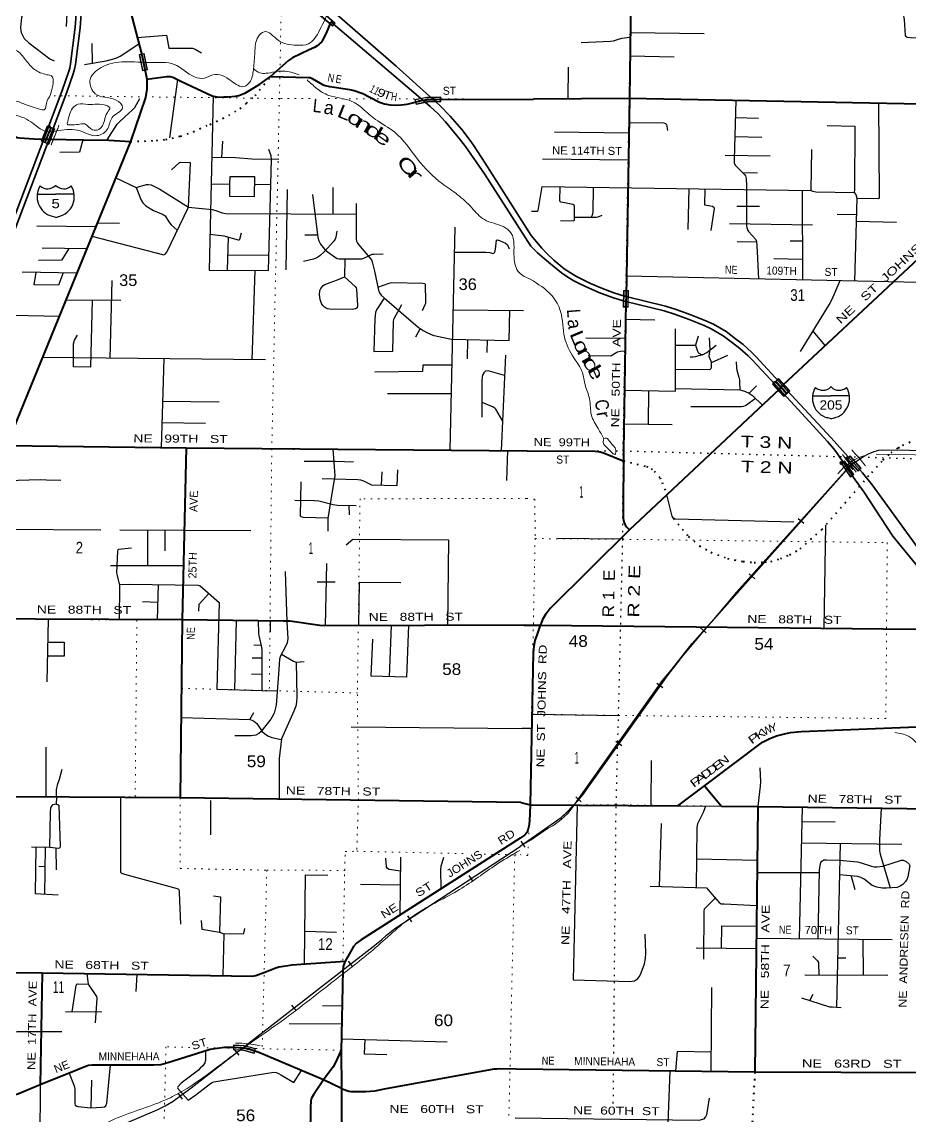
# Model space of a CAD drawing. Header units: feet. Extents: x -481249 to -254670, y -730376 to -544252.
# Drawn here: x -423405 to -410088, y -667458 to -651058 of the extents above; entities that cross this region are included whole.
import ezdxf
from ezdxf.enums import TextEntityAlignment as Align

# ---------------------------------------------------------------- set-up
doc = ezdxf.new("R2010")
doc.units = ezdxf.units.FT
doc.header["$LTSCALE"] = 70
doc.header["$PDMODE"] = 32
doc.header["$PDSIZE"] = 35
doc.linetypes.add('DOTTED', pattern=[1.5, 0.3, -1.2])
for name, color, linetype, lineweight in [('15', 7, 'Continuous', 25), ('18', 7, 'Continuous', 35), ('25', 7, 'Continuous', 25), ('26', 7, 'Continuous', 40), ('27', 7, 'Continuous', 13), ('29', 7, 'Continuous', 25), ('34', 7, 'Continuous', 25), ('39', 7, 'Continuous', 13), ('41', 7, 'Continuous', 13), ('53', 7, 'DOTTED', 40), ('55', 7, 'Continuous', 13), ('6', 7, 'DOTTED', 25), ('61', 7, 'Continuous', 13), ('7', 7, 'DOTTED', 13)]:
    doc.layers.add(name, color=color, linetype=linetype, lineweight=lineweight)
doc.layers.add('30', color=7, linetype='Continuous')
doc.layers.add('54', color=7, linetype='Continuous')

msp = doc.modelspace()

# ---------------------------------------------------------------- linework, layer by layer
at = {"layer": '15'}
for p, q in [((-422900.65, -653511.05), (-422897.75, -653508.14)), ((-422894.58, -653510.52), (-422898.01, -653508.14)), ((-423173.36, -653642.52), (-422896.95, -653642.52)), ((-422896.95, -653988.1), (-422960.84, -653970.14)), ((-422897.48, -653988.36), (-422833.85, -653969.62)), ((-411277.3, -656530.45), (-411274.4, -656527.54)), ((-411271.23, -656529.92), (-411274.66, -656527.54)), ((-411550.01, -656661.92), (-411273.6, -656661.92)), ((-411273.6, -657007.5), (-411337.49, -656989.54)), ((-411274.13, -657007.76), (-411210.5, -656989.02))]:
    msp.add_line(p, q, dxfattribs=at)
for points in [[(-422621.59, -653642.52), (-422897.48, -653642.52), (-422896.95, -653642.52)], [(-410998.24, -656661.92), (-411274.13, -656661.92), (-411273.6, -656661.92)]]:
    msp.add_lwpolyline(points, dxfattribs=at)
for centre, radius, start, end in [((-422870.73, -653677.62), 306.13, 148.44436, 254.43378), ((-423019.33, -653395.02), 165.66, 227.34248, 315.8117), ((-422775.64, -653395.02), 165.66, 224.18831, 312.69403), ((-422924.24, -653677.62), 306.13, 283.08087, 31.62484), ((-411247.38, -656697.02), 306.13, 148.44436, 254.43378), ((-411395.98, -656414.42), 165.66, 227.34248, 315.8117), ((-411152.29, -656414.42), 165.66, 224.18831, 312.69403), ((-411300.89, -656697.02), 306.13, 283.08087, 31.62484)]:
    msp.add_arc(centre, radius, start, end, dxfattribs=at)
at = {"layer": '18'}
for p, q in [((-418774.33, -651058.15), (-417391.26, -652233.03)), ((-423076.45, -652815.66), (-424817.05, -657394.75)), ((-422996.88, -652817.4), (-424737.17, -657395.67))]:
    msp.add_line(p, q, dxfattribs=at)
for points in [[(-422695.37, -649531.5), (-422594.62, -650559.7), (-422589.92, -650673.92), (-422587.56, -650819.53), (-422589.91, -650936.49), (-422605, -651139.09), (-422674.9, -651687.88), (-422686.42, -651750.13), (-422705.25, -651813.72), (-422799.16, -652086.17), (-423076.45, -652815.66)], [(-422619.9, -649532.69), (-422519.77, -650554.5), (-422514.94, -650671.77), (-422512.55, -650819.68), (-422514.97, -650940.03), (-422530.35, -651146.62), (-422600.77, -651699.45), (-422613.39, -651767.65), (-422633.81, -651836.6), (-422728.64, -652111.72), (-422996.88, -652817.4)], [(-418716.84, -650919.25), (-417793.12, -651720.97), (-417236.76, -652222.46)], [(-417391.26, -652233.03), (-417283.59, -652324.5), (-417169.51, -652429.31), (-417054.17, -652554.13), (-416821.26, -652835.35), (-416752.87, -652923.88), (-416468.77, -653334.96), (-415772.88, -654420.54)], [(-417236.76, -652222.46), (-417139.48, -652310.14), (-416983.56, -652470.52), (-416807.52, -652673.63), (-416701.09, -652814.36), (-416635.18, -652907.39), (-416461.05, -653175.17), (-415770.02, -654260.6)], [(-415770.02, -654260.6), (-415611, -654452), (-415541.7, -654526.95), (-415430, -654631), (-415272, -654758), (-415180, -654819), (-415091, -654872), (-414998, -654920), (-414878, -654977), (-414727, -655043), (-414528, -655118), (-414368, -655167), (-414347.11, -655172.12)], [(-415772.88, -654420.54), (-415673, -654520), (-415569, -654611), (-415479.99, -654687.04), (-415316.31, -654818.61), (-415219.93, -654882.51), (-415127.42, -654937.6), (-415031.3, -654987.21), (-414909.12, -655045.25), (-414755.26, -655112.5), (-414552.23, -655189.02), (-414387.92, -655239.34), (-414348.43, -655249.02)], [(-414348.43, -655249.02), (-413776.34, -655389.23), (-413619.92, -655439.09), (-413399.6, -655517.15), (-413177.75, -655606.87), (-413069.7, -655656.59), (-412888.65, -655762.53), (-412750.48, -655866.64), (-412638.9, -655952.77), (-412515.69, -656062.4), (-412450.26, -656128.79), (-412047.41, -656564.59), (-411326.07, -657344.91)], [(-414347.11, -655172.12), (-413756, -655317), (-413596, -655368), (-413373, -655447), (-413148, -655538), (-413035, -655590), (-412847, -655700), (-412705, -655807), (-412591, -655895), (-412464, -656008), (-412396, -656077), (-411999.13, -656506.32), (-411271, -657294)], [(-411326.07, -657344.91), (-411237, -657451), (-411188, -657519), (-410939, -657888), (-410782, -658103), (-410348, -658768), (-409532, -659758), (-409466.22, -659827.98)], [(-411271, -657294), (-410802, -657818), (-410656, -657998), (-409549, -659525), (-409366.36, -659739.13)]]:
    msp.add_lwpolyline(points, dxfattribs=at)
for p in [(-411031.95, -657602.1), (-411119.7, -657669.82)]:
    msp.add_point(p, dxfattribs=at)
at = {"layer": '25'}
msp.add_line((-413572.02, -662808.2), (-412913.63, -662813.02), dxfattribs=at)
at = {"layer": '26'}
for p, q in [((-421775.79, -652853.19), (-423635.76, -657408.34)), ((-423076.45, -652815.66), (-422996.88, -652817.4)), ((-412047.41, -656564.59), (-414295, -658669)), ((-415874.43, -660098.79), (-415634, -660102)), ((-413168.81, -662506.61), (-412913.63, -662813.02)), ((-415921.99, -662758.59), (-415786, -662792)), ((-412913.63, -662813.02), (-412370, -662817)), ((-412370, -662817), (-412417, -666796)), ((-425496.89, -665293.58), (-423101.87, -665310.71)), ((-423101.87, -665310.71), (-423129.99, -666989.12))]:
    msp.add_line(p, q, dxfattribs=at)
for points in [[(-414181, -644936), (-414223, -646951), (-414296, -652205)], [(-422097.17, -648916.53), (-422109.26, -649054.69), (-422124.62, -649213.57), (-422145.11, -649403.2), (-422133.02, -649540.42), (-421606.31, -651554.38), (-421584.82, -651646.27), (-421529.78, -651918.69)], [(-418774.33, -651058.15), (-418843.98, -651226.42), (-418895.77, -651331.81), (-418914.6, -651360.07), (-418931.08, -651379.5), (-418946.38, -651394.22), (-418975.85, -651416.87), (-419018.23, -651442.78), (-419095.85, -651478.6), (-419347.86, -651598.25), (-419407.43, -651634.95), (-419675.96, -651877.73)], [(-421529.78, -651918.69), (-421233.79, -651878.56), (-421179.47, -651878.69), (-421139.61, -651887.98), (-421020.27, -651948.44), (-420550.78, -652165.59), (-420506.25, -652176.55), (-420452.1, -652184.79), (-420376.76, -652183.62), (-420319.01, -652180.21), (-420200.17, -652171.84), (-420150.73, -652161.23), (-420054.46, -652121.25), (-420000.04, -652091.75), (-419839.12, -651989.79), (-419675.96, -651877.73)], [(-419675.96, -651877.73), (-419105.35, -651890.35), (-419083.29, -651894.07), (-419052.46, -651904.77), (-418897.48, -651994.46), (-418855.77, -652010.49), (-418790.43, -652026.67), (-418718.02, -652038.46), (-418493.19, -652069.38), (-418422.63, -652085.77), (-418293.06, -652130.63), (-418185.77, -652184.38), (-418040.66, -652261.97), (-417970.49, -652284.93), (-417881.02, -652301.42), (-417789.19, -652306.13), (-417717.22, -652303.6), (-417626.73, -652289.64), (-417391.26, -652233.03)], [(-421529.78, -651918.69), (-421530.45, -652067.01), (-421552.75, -652194.22), (-421775.79, -652853.19)], [(-404871, -652373), (-408895, -652310), (-414296, -652205), (-415733.47, -652216.59)], [(-414296, -652205), (-414347.11, -655172.12), (-414348.43, -655249.02)], [(-417391.26, -652233.03), (-417384.55, -652231.42), (-417327.72, -652223.69), (-417236.76, -652222.46)], [(-417236.76, -652222.46), (-417182.51, -652221.72), (-415733.47, -652216.59)], [(-425689.5, -652762.91), (-424995.47, -652552.93), (-424972.68, -652551.08), (-424946.78, -652551.08), (-424885.56, -652565.22), (-424783.93, -652589.3), (-424426.44, -652671.22), (-424361.05, -652680.02), (-423689.5, -652700.66), (-423629.65, -652712.29), (-423477.59, -652790.17), (-423442.64, -652798.34), (-423218.6, -652812.56), (-423076.45, -652815.66)], [(-422996.88, -652817.4), (-422486.38, -652828.54), (-422102.59, -652829.05), (-421775.79, -652853.19)], [(-408916, -653633), (-411999.13, -656506.32), (-412047.41, -656564.59)], [(-414348.43, -655249.02), (-414387, -657488), (-414391, -658435), (-414390, -658494), (-414384, -658529), (-414375, -658564), (-414361, -658595), (-414341, -658625), (-414295, -658669)], [(-423635.76, -657408.34), (-420942.44, -657442.19), (-415827.68, -657485.04)], [(-420942.44, -657442.19), (-420999.47, -660021.83), (-421030.25, -662688.18)], [(-415827.68, -657485.04), (-414809.4, -657490.75), (-414736.6, -657502.5), (-414682.59, -657518.94), (-414387.64, -657638.65)], [(-414295, -658669), (-415483, -659850), (-415530, -659908), (-415556, -659942), (-415597, -660017), (-415619, -660069), (-415634, -660102)], [(-420999.47, -660021.83), (-424304.44, -660004.46), (-424659.46, -660001.97)], [(-415874.43, -660098.79), (-418861.12, -660108.71), (-418938.12, -660103.08), (-419385.47, -660041.84), (-419484.14, -660037.71), (-420999.47, -660021.83)], [(-415634, -660102), (-415681, -660235), (-415712, -660329), (-415728, -660414), (-415738, -660515), (-415786, -662792)], [(-415634, -660102), (-410023, -660160), (-409965, -660151), (-409857, -660130), (-409801, -660128), (-409668, -660136)], [(-413168.81, -662506.61), (-412299, -661856), (-412191, -661798), (-412093, -661761), (-411970, -661727), (-411881, -661709), (-411720, -661696), (-409740, -661613)], [(-415786, -662792), (-413572.02, -662808.2), (-413168.81, -662506.61)], [(-415921.99, -662758.59), (-421030.25, -662688.18), (-424360.71, -662668.23), (-425055.12, -662667.4)], [(-415786, -662792), (-415796, -663039), (-415802, -663113), (-415818, -663170), (-415830, -663200), (-415848, -663228), (-415869, -663249), (-415931.58, -663294.74)], [(-412370, -662817), (-409761, -662854), (-409083, -662863), (-406347, -662891)], [(-415931.58, -663294.74), (-418319.76, -664818.43), (-418386.66, -664866.48), (-418430.43, -664917.37), (-418478.04, -664997.35), (-418559.51, -665136.32)], [(-423101.87, -665310.71), (-419947.47, -665360.42), (-419895.02, -665349.68), (-419774.94, -665306.41), (-419595.98, -665236.6), (-419553.6, -665222.47), (-419482.02, -665211.81), (-419351.1, -665191.84), (-419219.75, -665178.8), (-418559.51, -665136.32)], [(-418559.51, -665136.32), (-418581.14, -665198.91), (-418592.91, -665267.23), (-418618.06, -666484.63)], [(-418880.62, -666915.33), (-419850.28, -666505.77), (-419925.56, -666479.82), (-419986.09, -666460.89), (-420043.36, -666446.87), (-420088.5, -666438.51), (-420156.38, -666432.74), (-420234.93, -666430.35), (-420368.3, -666430.38), (-420511.94, -666449.23), (-420582.58, -666461.01), (-420691.47, -666495.13), (-421215.07, -666659.07), (-421323.37, -666687.82), (-421431.4, -666696.59), (-422348.57, -666696.59), (-422405.08, -666701.31), (-422459.28, -666716.92), (-422571.74, -666763.61), (-423129.99, -666989.12)], [(-418617.85, -666470.42), (-418708.27, -666664.8), (-418738.53, -666717.09), (-418880.62, -666915.33)], [(-423129.99, -666989.12), (-423463.37, -667127.23), (-423587.07, -667157.75), (-423837.69, -667168.96), (-424425.31, -667143.62), (-424576.01, -667124.77), (-424668.64, -667097.6), (-424990.77, -666934.07), (-425682.5, -666560.52)], [(-418618.06, -666484.63), (-418612.9, -667044.08), (-418880.62, -666915.33)], [(-418612.9, -667044.08), (-418530.49, -667073.52), (-418501.06, -667081.77), (-418470.45, -667087.07), (-418352.67, -667089.18), (-418246.76, -667087.07), (-418114.9, -667077.65), (-417968.4, -667051.56), (-416325.38, -666750.78), (-416285.35, -666747.25), (-416242.97, -666746.07), (-415993.37, -666749.45)], [(-415993.37, -666749.45), (-412417, -666796), (-409828, -666806), (-409126.62, -666819.13), (-406497, -666831), (-404504, -666869)], [(-418880.62, -666915.33), (-419033.21, -667138.32), (-419061.49, -667187.07), (-419073.24, -667230.2), (-419079.02, -667328.77), (-419096.8, -669043.61)], [(-418612.9, -667044.08), (-418603.54, -669028.87), (-419096.8, -669043.61)]]:
    msp.add_lwpolyline(points, dxfattribs=at)
at = {"layer": '29'}
for p, q in [((-413174, -651236), (-414282.37, -651223.67)), ((-422353.71, -651381.76), (-422353.03, -651678.57)), ((-414287.17, -651569.26), (-413626, -651584)), ((-415212.06, -651735.71), (-415218.24, -652212.44)), ((-421069.43, -651923.54), (-421191.35, -652793.86)), ((-412707.85, -652492.2), (-412361.55, -652499.12)), ((-420397.01, -652846.16), (-420411.32, -653089.3)), ((-415418.41, -652704.12), (-414304.91, -652722.05)), ((-412717, -652778.64), (-412311, -652787)), ((-411565.99, -652969.45), (-411574, -653584)), ((-415601, -653113), (-414311.83, -653124.03)), ((-412859, -653058), (-412185.55, -653063.52)), ((-412598.18, -653316.69), (-412378, -653320)), ((-421998.02, -653397.45), (-421691.25, -653541.63)), ((-420567.33, -653486.41), (-420289.16, -653489.55)), ((-419918.55, -653494.12), (-419675.87, -653490.72)), ((-419428.31, -653569.25), (-419447.29, -654772.12)), ((-418742.24, -653541.04), (-418740.58, -653940.55)), ((-413404.82, -653557.65), (-413420, -654168)), ((-411704.67, -653582.12), (-411698.9, -654927.06)), ((-412688, -653819), (-412343.45, -653822.08)), ((-415123.49, -653984.13), (-414872, -653983)), ((-410895.47, -653951.2), (-411182.68, -653946.28)), ((-423181.87, -654114.55), (-422295.33, -654125.57)), ((-422272.01, -654068.45), (-421942.94, -654076.37)), ((-416915.27, -654135.3), (-416989.28, -657475.31)), ((-412795, -654079), (-411550.3, -654099.44)), ((-410897.85, -654043.8), (-410293, -654059)), ((-420311.63, -654283.67), (-420326.62, -654780.41)), ((-418972.59, -654253.49), (-419161.81, -654255.75)), ((-411886, -654339), (-411701.41, -654340.8)), ((-422432.1, -654460.52), (-423102.6, -654450.94)), ((-412681, -654349), (-412390.05, -654356.43)), ((-420319.62, -654548.41), (-419700.98, -654555.41)), ((-418565.12, -654608.24), (-418567.88, -654881.81)), ((-412130, -654603), (-411700.25, -654612.53)), ((-422579.89, -654822.47), (-423402.37, -654809.27)), ((-419912.65, -654782.46), (-419957.58, -656123.44)), ((-422058.17, -654934.41), (-422086.51, -656100.61)), ((-408936.68, -654987.48), (-414341.89, -654869.24)), ((-422744.16, -655224.78), (-421922.28, -655226.85)), ((-422846.27, -655474.85), (-423836.17, -655450.62)), ((-416942.76, -655375.97), (-415885.08, -655382.03)), ((-417432.51, -655652.46), (-417502.85, -655781.39)), ((-413913, -655530), (-414353.1, -655519.88)), ((-414951, -655795), (-414357.92, -655799.92)), ((-413605.48, -656553.61), (-413606, -655661)), ((-411547.97, -655692.4), (-411361.83, -655912.38)), ((-416721.39, -655818.44), (-416730.63, -656107.89)), ((-416426.36, -655824.51), (-416433.69, -656011.33)), ((-413605.86, -655902.07), (-413305.33, -655906)), ((-419749.81, -656125.67), (-423097.36, -656089.77)), ((-421275.06, -656109.31), (-421315.22, -657437.5)), ((-416156.25, -656054.44), (-416219.41, -657481.76)), ((-413064, -656165), (-412819.27, -656054.87)), ((-416970.62, -656633.06), (-417923.91, -656633.97)), ((-414009.25, -657086.78), (-414005.49, -656584.57)), ((-412500.49, -656625.29), (-412391, -656513)), ((-421294.18, -656741.7), (-420448.33, -656751.28)), ((-421303.93, -657064.11), (-420653.42, -657073.52)), ((-414379.98, -657080.28), (-413654, -657093)), ((-416122.27, -657482.57), (-416140.52, -657931.2)), ((-418006.52, -657804.15), (-418019.31, -657999.32)), ((-418503.16, -658303.1), (-418497.27, -658444.1)), ((-411354.08, -658600.99), (-411379.82, -660145.97)), ((-423646.66, -658659.58), (-422222.45, -658669.71)), ((-421935.57, -658671.07), (-419972.55, -658680.49)), ((-421521.19, -658673.06), (-421520.52, -659206.53)), ((-421263.25, -658674.3), (-421262.19, -658986.36)), ((-414438.41, -658808.8), (-415367.78, -658802.77)), ((-422078.28, -659204.94), (-420981.48, -659208.07)), ((-418837.05, -659175.69), (-418859.3, -660108.7)), ((-421363.33, -659490.17), (-421375.5, -660020.56)), ((-418710.11, -659454.92), (-418979.24, -659454.66)), ((-421369.48, -659758.42), (-421596.33, -659749.99)), ((-423010.74, -660015.01), (-423028.79, -660948.85)), ((-420193.72, -660030.27), (-420214.77, -661067.06)), ((-419683.03, -660035.63), (-419683.03, -660201.18)), ((-417868.86, -660105.41), (-417900.39, -660872.04)), ((-419819.93, -660403.54), (-419927.82, -660401.35)), ((-419805.43, -660595.64), (-419951.99, -660593.98)), ((-419805.42, -660839.64), (-419962.58, -660833.68)), ((-419989.15, -661512.79), (-419926.79, -661407.65)), ((-415757.37, -661433.77), (-414462.07, -661451.87)), ((-418469.64, -661626), (-415902.15, -661649.09)), ((-415765.31, -661650.89), (-415902.15, -661649.09)), ((-423043.36, -661927.94), (-423045.5, -662676.11)), ((-413967.77, -662127.31), (-413977.45, -662805.24)), ((-422886.07, -662677.06), (-422890.63, -662781.02)), ((-420577.81, -662725.34), (-420574.37, -663240.92)), ((-411705.07, -662826.43), (-411750.29, -664795.8)), ((-413822, -663071), (-413850, -664015)), ((-411710.06, -663043.63), (-411210, -663050)), ((-423055.51, -663430.14), (-423067.33, -664129.2)), ((-422893.11, -663441.13), (-422889.29, -663768.29)), ((-411717.37, -663362.22), (-410214, -663380)), ((-411136.14, -663369.09), (-411193.43, -665825.56)), ((-417726.98, -663578.93), (-417740.33, -664448.74)), ((-413290.77, -663599.96), (-412379.49, -663620.67)), ((-423060.44, -663721.4), (-423148.65, -663717.39)), ((-412381.69, -663807), (-411445.71, -663806.26)), ((-418327.49, -663984.14), (-417733.3, -663990.72)), ((-410972.39, -663859.74), (-410917, -664060)), ((-420374.48, -664726.06), (-420392.95, -665353.4)), ((-419161.74, -664688.09), (-418686.79, -664703.2)), ((-412393.29, -664788.79), (-410357, -664811)), ((-410794.69, -664806.23), (-410794.03, -665349.52)), ((-413295.05, -664935.25), (-412395.16, -664947.42)), ((-411053, -665091), (-411176.25, -665089)), ((-421680.42, -665333.11), (-421695.39, -665592.43)), ((-410423.34, -665350.17), (-411667, -665348)), ((-413064, -665528), (-413076.82, -666787.41)), ((-411589.43, -665725.38), (-411542, -665632)), ((-418898.57, -665799.97), (-418603.98, -665803.31)), ((-422204.56, -665902.43), (-422748.32, -665896.27)), ((-419399.32, -666070.09), (-418609.56, -666073.12)), ((-418614.27, -666301.06), (-417029.1, -666346.74)), ((-413692.15, -666779.4), (-413739.32, -668144)), ((-422361.48, -666917.88), (-422371.88, -667328.92)), ((-423129.99, -666989.12), (-423134.09, -667924.36))]:
    msp.add_line(p, q, dxfattribs=at)
for points in [[(-422883.94, -649528.5), (-422772.04, -649944.11), (-422749.92, -650048.57), (-422718.68, -650372.39), (-422720.63, -650738.09), (-422742.81, -651125.54)], [(-422719.83, -650588.69), (-422747.56, -650653.9), (-422761.68, -650666.85), (-422785.57, -650676.54), (-422939.73, -650696.78), (-423241.88, -650719.33), (-423274.86, -650735.15), (-423296.05, -650751.64), (-423342.93, -650820.11), (-423378.44, -650892.96), (-423408.78, -650993.24), (-423425.52, -651142.63), (-423420.81, -651192.1), (-423413.19, -651217.02), (-423392.57, -651269.82), (-423369.03, -651305.15), (-423298.91, -651372.19), (-422987.6, -651611.54), (-422921.97, -651644.26)], [(-412330, -650905), (-410245, -650915), (-410209.77, -650925.32), (-410193, -650941), (-410178, -651021), (-410164, -651262), (-410154.32, -651279.87), (-410130.21, -651289.51), (-410084, -651294), (-408885.45, -651334.35)], [(-422465.09, -651698.25), (-422141.37, -651641.39), (-422009.54, -651608.42), (-421971.87, -651591.93), (-421931.89, -651570.39), (-421651.74, -651389.65)], [(-421677.71, -651290.08), (-421238.73, -651256.49), (-421202.84, -651450.75), (-420848.99, -651452.96), (-420807.15, -651467.22), (-420709.8, -651524.28)], [(-414283.29, -651290.28), (-414417, -651309), (-414462.32, -651320.87), (-414541, -651345), (-414578.04, -651354.63), (-415019, -651372)], [(-422126.18, -652827.31), (-421974.89, -652591.13), (-421953.05, -652565.89), (-421859.74, -652480.52), (-421750.71, -652381.83), (-421712.94, -652342.12), (-421634.86, -652207.28)], [(-420535.16, -652172.15), (-420598.98, -654779.06), (-419707.27, -654783.48), (-419661.37, -653118.95), (-419669.6, -653067.57), (-419701.73, -652968.61)], [(-412699.66, -652236.03), (-412728, -653123), (-412723.16, -653176.88), (-412705, -653211), (-412571.28, -653343.31), (-412557, -653366), (-412544.77, -653406.02), (-412540, -653513), (-412541, -654112), (-412536.31, -654139.25), (-412531.49, -654157.34), (-412520.64, -654182.67), (-412509, -654199), (-412401.31, -654320.15), (-412391, -654343), (-412380, -654499), (-412362.11, -654912.55)], [(-410885, -653700), (-410563.1, -653705.09), (-410548.64, -653693.03), (-410546, -653668), (-410556.18, -652277.71)], [(-414302.19, -652564.21), (-413781.49, -652573.89), (-413757.39, -652581.12), (-413742, -652594), (-413727, -652684)], [(-411332.15, -652610.07), (-410916, -652622), (-410919.9, -653570.02), (-410924.72, -653615.84)], [(-422489.36, -652828.54), (-422539.25, -653012.42), (-422835.2, -653017.06)], [(-422354.01, -654269.28), (-421276.3, -654551.56), (-421256.25, -654542.05), (-421233.84, -654508.08), (-420906.7, -653836.29), (-420877.55, -653173.13), (-421032.61, -653166.5), (-421047.47, -653171.2), (-421162.56, -653275.82)], [(-420557.55, -653086.82), (-420202.91, -653092.83), (-419959.19, -653111.58), (-419553.4, -653118.17)], [(-421691.25, -653541.63), (-421538.74, -653496.25), (-421506.8, -653493.75), (-421468.12, -653500.96), (-421335.63, -653565.64), (-420906.7, -653836.29), (-420551.21, -653872.29), (-420495.88, -653886.06), (-420401.72, -653921.39), (-420347.9, -653930.55), (-418391.48, -653942.72)], [(-421691.25, -653541.63), (-421614.07, -653729.44), (-421590.53, -653771.83), (-421548.23, -653813.04), (-421431.04, -653884.31), (-421286.85, -653943.78), (-421257.98, -653966.21), (-421202.94, -654052.77), (-421164.44, -654101.59), (-421075.27, -654182.45)], [(-419045.24, -653643.53), (-418968.25, -654289.92), (-418953.96, -654337.71), (-418925.72, -654387.77), (-418866.15, -654462.94), (-418826.84, -654501.41), (-418702.08, -654590.34), (-418676.18, -654603.87), (-418649.78, -654607.28), (-418309.94, -654611.13), (-418275.98, -654601.52), (-418203.45, -654562.38), (-418174.77, -654547.94), (-418152.4, -654541.45), (-418127.22, -654539.26), (-417987.2, -654532.85)], [(-415763.45, -653893.18), (-415678.77, -653895.63), (-415664, -653884), (-415604, -653526), (-411574, -653584), (-411544.3, -653596.55), (-411502, -653606), (-410924.72, -653615.84), (-410903.03, -653647.2), (-410889, -653700), (-410921.03, -654944.07)], [(-415339.85, -653529.8), (-415345, -653742), (-415331.62, -653755.74), (-415295, -653762), (-415143, -653792), (-415129.12, -653801.57), (-415125, -653835), (-415123, -654033), (-415131.53, -654042.76), (-415327, -654041)], [(-414839.71, -653537), (-414847, -653908), (-414856.7, -653953.52), (-414872, -653983), (-414797, -653986), (-414762.68, -653980.05), (-414704, -653955)], [(-413167.9, -653561.06), (-413169, -653801), (-413051, -653821), (-413032.94, -653834.12), (-413026, -653854), (-413075, -654187)], [(-418390.92, -653778.85), (-418392.77, -654320.41), (-418387.8, -654345.95), (-418374.86, -654373.04), (-418333.94, -654427), (-418164.15, -654626.77), (-418151.22, -654654.51), (-418119.99, -654795.14), (-418059.08, -655079.62), (-418041.74, -655120.88), (-418019.38, -655152.68), (-417970.39, -655198.53), (-417463.25, -655631.95), (-417387.3, -655682.64), (-417321.39, -655720.33), (-417243.7, -655753.31), (-417180.84, -655771.05), (-416961.37, -655813.5), (-416097.86, -655831.27), (-416087.33, -655380.87)], [(-420585.75, -654238.84), (-420377.52, -654265.96), (-420160.22, -654324.38), (-420145.12, -654326.54), (-420136.12, -654314.66), (-420113.12, -654220.99)], [(-418683.32, -654195.22), (-418698.54, -654287.07), (-418706.58, -654312.86), (-418729.14, -654347.13), (-418870.6, -654504.86), (-418938.66, -654566.18), (-418984.56, -654594.45), (-419033.74, -654614.93), (-419182.08, -654651.22)], [(-416923.59, -654510.69), (-416447.45, -654508.32), (-416386.82, -654514.37), (-416341.69, -654527.5), (-416330.32, -654523.79), (-416316.2, -654512.02), (-416303.02, -654463.99), (-416289.56, -654328.24), (-416273.83, -654325.94), (-416243.65, -654334.76), (-416153.77, -654375.4), (-416126.41, -654402.03), (-416099.05, -654460.3)], [(-423156.5, -654628.2), (-422800.55, -654622.23), (-422695.18, -654456.76)], [(-422787.39, -654819.14), (-422854.51, -655004.27), (-423222.46, -654997.17), (-423191.31, -654812.66)], [(-418068.85, -655033.99), (-417895.8, -654973.07), (-417855.92, -654966.01), (-417392.03, -654975.43), (-417370.83, -654979.56), (-417360.36, -654991.6), (-417354.35, -655252.78), (-417354.35, -655279.87), (-417361.71, -655301.35), (-417402.64, -655388.82)], [(-411143.79, -654939.2), (-411263.41, -655221.01), (-411292, -655275), (-411736, -655999)], [(-422351.05, -655225.77), (-422376.63, -656232.63), (-422633.23, -656227.92), (-422628.52, -655881.67), (-422613.63, -655827.44), (-422570.85, -655753.98)], [(-417971.5, -655197.58), (-418088.82, -655374.09), (-418104.69, -655414.85), (-418113.7, -655508.67), (-418126.98, -655998.15), (-417843.99, -655992.38), (-417832.17, -655543.84), (-417825.16, -655505.99), (-417707.51, -655293.44)], [(-413267, -655768), (-413305.33, -655906), (-413277.61, -655991.62), (-413267, -656011), (-413253.5, -656024.19), (-413235.42, -656035.04), (-413201, -656047), (-413134, -656011), (-412996, -655903)], [(-413101, -655794), (-413092, -655968), (-413105.24, -656066.4), (-413100, -656084), (-413064, -656165)], [(-414915.76, -656060.36), (-414573, -656061), (-414485, -656008), (-414476.99, -656002.48), (-414432, -655992), (-414361.21, -655990.84)], [(-413201, -656047), (-413308.95, -656077.25), (-413338, -656082), (-413384, -656085)], [(-416961.06, -656201.98), (-417394.36, -656203.19), (-417398.46, -656298.18), (-418114.31, -656306.06)], [(-416169.73, -656359.1), (-416415.08, -656290.35), (-416452.7, -656290.9), (-416476.97, -656316.61), (-416495.12, -656344.52), (-416504.53, -656372.79), (-416508.34, -656444.16), (-416508.14, -656981.75)], [(-413605.65, -656261.96), (-413093.18, -656270.21), (-413081.13, -656265.38), (-413073.9, -656255.73), (-413065.46, -656243.67), (-413063, -656231), (-413064, -656165)], [(-412694, -656155), (-412692.98, -656242.48), (-412686, -656279), (-412657, -656382), (-412647.18, -656424.58), (-412643.56, -656458.34), (-412643, -656575)], [(-414371.34, -656578.7), (-413604.27, -656591), (-413605.48, -656553.61), (-412643, -656575), (-412583.29, -656588.59), (-412543.51, -656601.86), (-412510.97, -656618.74), (-412482.04, -656636.83), (-412452, -656659), (-412300.82, -656801.85)], [(-416508.22, -656759.03), (-416338.54, -656827.79), (-416316.21, -656843.87), (-416304.44, -656862.71), (-416200.06, -657044.63)], [(-412404.24, -656704.13), (-412542, -656803), (-412561.59, -656812.9), (-412586.91, -656821.34), (-412617.04, -656826.17), (-412649, -656829), (-413375.24, -656827.38)], [(-418742.65, -657460.62), (-418710.91, -657862.12), (-418753.44, -658097.46), (-418815.79, -658502.45), (-418819.84, -658692.26)], [(-418434.81, -657659.4), (-418702.6, -657648.38), (-419174.41, -657645.03)], [(-418903.3, -657903.91), (-418369.63, -657915.71), (-418327.26, -657920.42), (-418281.84, -657934.93), (-418164.85, -657995.77), (-417778.83, -658005.19), (-417766.24, -657770.9)], [(-423629.44, -657930.75), (-423124.03, -657918.07), (-423034.1, -657921.08), (-422820.22, -657925.51)], [(-419223.69, -657950.24), (-419231.19, -658459.77), (-419219.34, -658473.83), (-419191.09, -658480.89), (-418813.93, -658490.36)], [(-419314.65, -658227), (-419024.78, -658230.28), (-418953.36, -658238.33), (-418737.54, -658291.49), (-418673.26, -658299.56), (-418393.8, -658305.38)], [(-413737.83, -658147.32), (-413659.72, -658467.51), (-413645.25, -658489.22), (-413635, -658498), (-413607, -658507), (-411829, -658551)], [(-418542.14, -658897.25), (-418443.26, -658812.43), (-417007.81, -658818.7), (-417025.6, -660102.61)], [(-421763.58, -658944.71), (-421953.73, -658964.54), (-421966.16, -658971.32), (-421970.87, -658990.16), (-421984.99, -659317.49), (-421977.97, -659357.96), (-421941.58, -659506.26), (-421945.14, -660018.63)], [(-419458.13, -659294.57), (-419434.32, -660052.26), (-419419.07, -660306.24), (-419421.75, -660331.87), (-419426.46, -660362.49), (-419462.47, -660437.65), (-419527.67, -660560.3), (-419540.29, -660608.64), (-419553.95, -660762.37), (-419591.73, -661299.53), (-419621.81, -661416.93), (-419652.4, -661473.45), (-419671.96, -661508.46), (-419821.88, -661699.53), (-419852.23, -661724.26), (-419899.55, -661748.98), (-419968.57, -661758.91), (-420212.48, -661758.15)], [(-421944.98, -659492.41), (-421797.39, -659483.91), (-420763.4, -659498.82), (-420734.03, -659509.94), (-420446.83, -659761.01), (-420482.79, -661060.05)], [(-417724.68, -659466.43), (-418346.08, -659461.72), (-418357.98, -660107.04)], [(-420752.14, -659891.45), (-420744.98, -659783.61), (-420602.88, -659624.59)], [(-419862.54, -660033.74), (-419859.56, -660224.73), (-419854.35, -660253.35), (-419818.07, -660411.64), (-419805.43, -660464.93), (-419805.42, -661078.39)], [(-417610.24, -660104.56), (-417635.86, -660880.01), (-418167.51, -660864), (-418141.52, -660308.72)], [(-423017.28, -660353.61), (-422772.86, -660357.05), (-422772.86, -660566.65), (-423021.34, -660563.6)], [(-419514.18, -660534.92), (-419394.31, -660606.29), (-419332.31, -660640.37), (-419292.88, -660655.41), (-419174.83, -660646.75)], [(-419292.88, -660655.41), (-419284.43, -661169.11), (-419287.57, -661256.79), (-419296.98, -661313.31), (-419326.81, -661390.46), (-419511.23, -661806.06), (-419548.37, -662097.42), (-419544.91, -662708.65)], [(-420482.79, -661060.05), (-419805.42, -661078.39), (-419574.75, -661083.1)], [(-421016.37, -661485.97), (-419983.91, -661512.93), (-419932.51, -661532.32), (-419884.58, -661572.01), (-419803.05, -661692.46), (-419766.25, -661723.23), (-419715.96, -661758.4), (-419656.93, -661782.43), (-419515.6, -661815.9)], [(-422886.07, -662677.06), (-422883.45, -662561.34), (-422875.83, -662521.39), (-422869.33, -662490.69), (-422838.59, -662405.9), (-422802.99, -662256.41)], [(-412341, -662237), (-412330, -662450), (-412335.4, -662513.27), (-412354, -662685), (-412370, -662817)], [(-421926.26, -662682.81), (-421923.97, -663801.2), (-421910.12, -663816.92), (-421866.3, -663829.84), (-421076.92, -664048.61), (-421058.01, -664054.79), (-421048.59, -664075.98), (-421047.61, -664110.9), (-421027.41, -664583.51)], [(-422890.63, -662781.02), (-422865.79, -662788.01), (-422852.84, -662799.44), (-422830.47, -663417.41), (-422835.75, -663439.15), (-422843.41, -663443.32), (-422857.81, -663444.89), (-422983.62, -663431.48), (-423259.47, -663426.35)], [(-422890.63, -662781.02), (-422938.76, -662794.47), (-422950.53, -662799.79), (-422961.12, -662813.92), (-422970.54, -662825.7), (-422976.42, -662843.36), (-422981.92, -662903.9), (-422989.57, -663430.85)], [(-415081, -662796.85), (-415139.73, -665418), (-414291.73, -665441), (-414222.07, -665429.77), (-414188.32, -665412.88), (-414169.03, -665393.59), (-414144.91, -665367.05), (-414117.73, -665313), (-414070.17, -665176.48), (-414052.73, -665094), (-414050.88, -665017.26), (-414060.73, -664732)], [(-413154.85, -662811.26), (-413189, -662909), (-413275.76, -663077.75), (-413286, -663134), (-413295.2, -664033)], [(-410523.25, -662843.19), (-410549, -663319), (-410546.3, -663480.61), (-410539, -663530), (-410386.94, -664038.53)], [(-423193.89, -663427.57), (-423206.98, -664120.31), (-422861.34, -664142.32)], [(-417730.13, -663784.42), (-417896.72, -663762.76), (-417922.74, -663748.59), (-417938.45, -663722.43), (-417947.05, -663592.43)], [(-417083.21, -663580.23), (-417124.64, -663718.01), (-417129.15, -663761.57), (-417121.35, -664053.83)], [(-411468.29, -664798.88), (-411445, -663775), (-411443.26, -663731.5), (-411426.38, -663659.13), (-411412, -663636), (-411380.57, -663618.12), (-411339, -663616), (-411148, -663622), (-410876.63, -663649.48), (-410821, -663661), (-410668, -663712), (-410628.28, -663721.85), (-410580.05, -663724.26), (-410495, -663711), (-410218, -663624), (-410191.85, -663622.94), (-410146.04, -663642.24), (-410103, -663680), (-410092.99, -663702.55), (-410121.93, -663871.41), (-410137, -663913), (-410158.1, -663943.78), (-410199.09, -663987.2), (-410237.66, -664013.74), (-410280, -664030), (-410443, -664043), (-410507.72, -664040.27), (-410587.29, -664025.8), (-410655, -664004), (-410779, -663908), (-410825.99, -663881.06), (-410874, -663869), (-411147.2, -663843.29)], [(-419167.73, -665175.45), (-419151.35, -663842.59), (-418817.5, -663846.37)], [(-413983, -664011), (-413139, -664038), (-413088, -664097), (-412952, -664254), (-412918.91, -664274.27), (-412877, -664278), (-412387.51, -664299.5)], [(-420530.3, -664158.73), (-420428.45, -664169.87), (-420444.16, -664699.29)], [(-413008.14, -664189.19), (-413155.2, -664334.58), (-413176.9, -664358.7), (-413180, -664387), (-413184.14, -665106.53)], [(-420716.2, -664526.34), (-420705.63, -664658.36), (-420444.16, -664699.29), (-420374.48, -664726.06), (-420074.53, -664721.46), (-420061.71, -664645.67)], [(-412916.14, -664940.38), (-412911.67, -664604.77), (-412391.18, -664610.02)], [(-411545, -665061), (-411474.61, -665133.06), (-411460, -665154), (-411456.05, -665348.37)], [(-423597.77, -665307.16), (-423651.61, -666229.78), (-423519.31, -666197.31), (-423473.1, -666189.11), (-422803.48, -666191.42)], [(-422432.51, -665321.26), (-422409.94, -665480.42), (-422287.98, -665665.66), (-422280.86, -665692.18), (-422306.22, -666059.16)], [(-422652.91, -665897.35), (-422592.07, -665498.34), (-422580.98, -665482.57), (-422565.85, -665476.66), (-422409.94, -665480.42)], [(-411716, -665685), (-411298.59, -665818.16), (-411250, -665822), (-411123, -665830)], [(-418265.16, -666311.12), (-418274.58, -666522.49), (-417934.84, -666536.33)], [(-420651.35, -666482.56), (-420652.87, -666623.47), (-420663.75, -666658.94), (-420692, -666703.68), (-420729.66, -666741.36), (-420754.42, -666770.2), (-421014.42, -666963.11), (-421066.27, -667016.91), (-421073.33, -667031.04), (-421067.26, -667042.45), (-420909.23, -667220.11), (-420798.42, -667141.42), (-420578.62, -666968.05), (-420553.12, -666955.68), (-420524.87, -666946.26), (-420438.25, -666929.67), (-419625.68, -666800.24), (-419593.17, -666803.34), (-419569.19, -666814.37), (-419513.66, -666846.21), (-419328.91, -666956.22), (-419212.84, -666775.01)], [(-413073.9, -666500.56), (-413579.57, -666490), (-413603.69, -666780.55)], [(-422696.34, -666813.94), (-422618.33, -667004.9), (-422610.44, -667055.77), (-422612.8, -667274.79), (-422603.47, -667294.85), (-422582.19, -667307.76), (-422563.36, -667312.47), (-422371.94, -667331.45), (-422212.63, -667321.9), (-422167.91, -667317.19), (-422144.37, -667303.05), (-422133.27, -667262.21), (-422074.6, -666696.59)], [(-413098, -667188), (-413140.73, -667440.47), (-413155, -667469), (-413186.54, -667503.19), (-413254, -667524), (-416006.58, -667488.01)]]:
    msp.add_lwpolyline(points, dxfattribs=at)
for points in [[(-420289.16, -653489.55), (-420281.66, -653376.13), (-419916.78, -653376.13), (-419921.34, -653679.58), (-420289.15, -653673.41)], [(-418567.88, -654881.81), (-418408.36, -655023.7), (-418393.68, -655042.56), (-418386.62, -655065.53), (-418373.67, -655311.08), (-418379.83, -655343.78), (-418403.1, -655360.54), (-418454.07, -655368.92), (-418787.92, -655365.14), (-418820.95, -655359.36), (-418844.49, -655349.94), (-418866.85, -655335.81), (-418891.57, -655309.9), (-418912.75, -655279.28), (-418932.32, -655221.62), (-418941, -655147.38), (-418935.12, -655082.02), (-418923.35, -655056.69), (-418904.24, -655028.08), (-418885.68, -655010.76), (-418862.14, -654996.63), (-418781.61, -654965.52), (-418671.22, -654926.8)]]:
    msp.add_lwpolyline(points, close=True, dxfattribs=at)
at = {"layer": '34', "lineweight": 13}
msp.add_line((-408446.76, -657568.24), (-410595.43, -657537.7), dxfattribs=at)
at = {"layer": '34'}
for p, q in [((-410945.02, -657764.87), (-411020.1, -657683.65)), ((-411682.27, -658577.81), (-411764.88, -658504.27)), ((-412416.73, -659403.89), (-412499.35, -659330.34)), ((-413145.34, -660213.16), (-413227.96, -660139.61)), ((-413794.61, -661036.96), (-413884.83, -660972.96)), ((-414408.52, -661909.3), (-414498.73, -661845.3)), ((-415017.83, -662748.7), (-415098.15, -662672.66)), ((-415856.62, -663426), (-415920.49, -663335.69)), ((-416639.8, -663942.17), (-416700.47, -663849.68)), ((-417556.1, -664546.58), (-417616.77, -664454.09)), ((-418441.6, -665222.75), (-418509.36, -665135.32)), ((-419287.53, -665881.58), (-419355.28, -665794.15)), ((-420147.39, -666544.59), (-420215.14, -666457.16)), ((-420995.64, -667201.66), (-421062.17, -667113.3))]:
    msp.add_line(p, q, dxfattribs=at)
for points in [[(-415934.86, -663413.78), (-415321.69, -662980.14), (-415231.76, -662899.93), (-415154.29, -662820.07), (-415069.78, -662730.81), (-414996.87, -662644.33), (-413717.88, -660841.34), (-413352.85, -660372.3), (-411041.79, -657776.23), (-410903.48, -657648.39), (-410785.56, -657570.05), (-410710.68, -657530.77), (-410626.34, -657498.95), (-410555.45, -657479.01), (-410496.58, -657471.94), (-408097.06, -657499.9)], [(-422115.57, -667676.24), (-421378.3, -667362.8), (-421254.55, -667305.16), (-421135.84, -667235.62), (-420867.91, -667033.86), (-418138, -664918.41), (-418014.64, -664815.26), (-417939.25, -664746.9), (-417814.33, -664647.87), (-415934.84, -663414.97)]]:
    msp.add_lwpolyline(points, dxfattribs=at)
at = {"layer": '34', "lineweight": 13}
for points in [[(-415934.22, -663414.68), (-415321, -662981), (-415231, -662900.72), (-415153.5, -662820.83), (-415068.96, -662731.54), (-414996, -662645), (-413717, -660842), (-413352, -660373), (-411041, -657777), (-410902.8, -657649.26), (-410785, -657571), (-410710.23, -657531.78), (-410626, -657500), (-410555.23, -657480.09), (-410496.52, -657473.04), (-408097, -657501)], [(-411057.37, -657786.41), (-412692.15, -659604.12), (-413803.8, -660931.77), (-415085.69, -662733.07)], [(-415512.93, -663140.97), (-415775.14, -663321.8), (-415941.43, -663418.47)], [(-422115.13, -667677.25), (-421377.85, -667363.81), (-421254.04, -667306.14), (-421135.23, -667236.54), (-420867.24, -667034.73), (-418137.31, -664919.27), (-418013.92, -664816.09), (-417938.54, -664747.74), (-417813.69, -664648.76), (-415934.24, -663415.89)]]:
    msp.add_lwpolyline(points, dxfattribs=at)
for centre, radius, start, end in [((-410550.58, -658304.93), 778.53, 103.33416, 142.64211), ((-410633.01, -658089.11), 521.26, 109.97261, 144.49855), ((-415937.79, -662270.45), 968.66, 296.01513, 331.60769)]:
    msp.add_arc(centre, radius, start, end, dxfattribs=at)
msp.add_spline([(-432847.71, -662756.42), (-432674.48, -663083.28), (-432481.63, -663365.9), (-432167.13, -663593.33), (-431805.17, -663644.08), (-431383.9, -663829.48), (-431056.74, -664126.89), (-430678.25, -664452.87), (-430456.11, -664654.11), (-429929.93, -664924.66), (-429443.09, -665273.69), (-429144.94, -665683.51), (-428770.46, -665900.38), (-428287.83, -666336.56), (-427505.64, -667229.62), (-427207.53, -667527.29), (-426943.9, -667667.07), (-426723.25, -667706.11), (-426239.87, -667896.96), (-425529.95, -668004.64), (-425106.94, -667943.7), (-424772.04, -667884.57), (-424360.73, -667967.94), (-423913.07, -667975.88), (-423464.97, -667920.73), (-422918.32, -667912.75), (-422058.72, -667523.42), (-421249.45, -667214.65), (-420973.39, -667069.95), (-420280.94, -666577.01), (-419518.8, -666039.38), (-418665.6, -665383.76), (-418105.91, -664936.09), (-417498.66, -664431.91), (-416842.11, -664062.46), (-416290.75, -663688.97), (-415977.06, -663496.87), (-415939.46, -663475.66)], degree=3, dxfattribs=at)
at = {"layer": '39'}
for points in [[(-418973.81, -648702.89), (-419014.4, -648749.6), (-419044.48, -648943.11), (-418976.97, -649171.7), (-418898.04, -649824.1), (-418825.05, -649914.86), (-418776.45, -650043.31), (-418803.95, -650182.89), (-418801.18, -650296.84), (-418880.96, -650463.81), (-418855.73, -650534.04), (-418771.47, -650692.87), (-418788.86, -650822.58), (-418940.72, -651184.58), (-419108.85, -651386.53), (-419287.02, -651408.49), (-419558.14, -651335.47), (-419772.67, -651205.14), (-419861.44, -651280.08), (-419911.97, -651515.33), (-419932.55, -651754.91)], [(-419932.55, -651754.91), (-419978.6, -651946.24), (-420071.44, -652027.13), (-420264.47, -651943.01), (-420539.39, -651851.96), (-420667.9, -651902.47), (-420817.63, -651882.78), (-421119.51, -651695.51), (-421475.09, -651667.5), (-422217.65, -651743.02), (-422383.71, -651938.99), (-422303.87, -652135.75), (-421993, -652231.2), (-421894.23, -652342.24), (-421967.08, -652423.35), (-422051.8, -652492.34), (-422117.56, -652657.47), (-422281.32, -652763.45), (-422531.8, -652692.74), (-422849.82, -652687.19), (-423047.55, -652697.79), (-423210.59, -652601.12), (-423335.62, -652515.77), (-423646.51, -652422.32), (-424102.14, -652217.31), (-424443.72, -652003.6), (-424569.07, -651762.36), (-424644.94, -651381.79), (-424764.45, -651340.47), (-425022.51, -651539.39), (-425214.11, -651693.11), (-425418.08, -651696.79), (-425526.43, -651547.68), (-425690, -651142.13), (-425900.28, -650989.86), (-426082.59, -651023.77), (-426210.99, -651250.15), (-426313.16, -651268.97), (-426407.79, -650960.13), (-426623, -650707.89), (-426880.57, -650491.13), (-427052.92, -650529.15), (-427308.33, -650482.29), (-427494.86, -650352.28), (-427720.24, -650301.76), (-427891.78, -650449.71), (-428094.32, -650505.37), (-428203.3, -650414.2), (-428376.67, -650176.42), (-428489.11, -650177.52)], [(-422988.11, -652179.96), (-422944.54, -652032.57), (-422962.76, -651868.49), (-423028.53, -651849.75), (-423217.61, -651769.67), (-423348.04, -651628.3), (-423490.46, -651486.8), (-423672.42, -651488.73), (-423736.99, -651543.96), (-423709.96, -651632.2), (-423701.77, -651800.16), (-423750.18, -651839.58), (-423847.13, -651930.42), (-423856.77, -652082.19), (-423787.53, -652150.92), (-423738.31, -652221.43), (-423566.52, -652235.37), (-423383.1, -652283.41), (-423138.07, -652366.12), (-423068.19, -652374.91), (-423033, -652263.39), (-422988.11, -652179.96)], [(-419248.47, -651851.65), (-419487.14, -651795.93), (-419745.41, -651828.98), (-419835.33, -651823.96), (-419932.66, -651755.37)], [(-415781.81, -654914.81), (-415948.94, -654815.73), (-416026.44, -654587.03), (-416072.47, -654220.78), (-416179.47, -654131.64), (-416470.2, -654022.43), (-416660.21, -653844.41), (-416872.02, -653648.16), (-417100.17, -653483.7), (-417474.07, -653115.74), (-417815.6, -652712.17), (-418103.41, -652519.06), (-418295.62, -652359), (-418456.38, -652249.26), (-418805.29, -652159.38), (-418984.11, -652055.43), (-419128.33, -651928.18)], [(-422714.21, -652550.78), (-422644.11, -652353.73), (-422561.45, -652290.71), (-422413.54, -652294.39), (-422131.84, -652313.56), (-422088.19, -652344.04), (-422122.95, -652415.59), (-422166.27, -652539), (-422251.65, -652669.94), (-422345.69, -652676.87), (-422460.69, -652587.63), (-422558.73, -652594.51), (-422674.77, -652601.19), (-422722.68, -652594.66), (-422714.21, -652550.78)], [(-415781.81, -654914.81), (-415461, -655160), (-415328, -655400), (-415269, -655786), (-415131, -656091), (-415001, -656315), (-414962, -656498), (-414894, -656709), (-414866, -656952), (-414766, -657152), (-414678, -657305)], [(-414678, -657304.99), (-414691, -657357), (-414624, -657448), (-414507, -657534), (-414500, -657482), (-414587, -657353), (-414642, -657298), (-414678, -657305)], [(-409798.5, -662080.99), (-409870, -662030), (-410000, -661856), (-410113, -661764), (-410316, -661709)]]:
    msp.add_spline(points, degree=3, dxfattribs=at)
at = {"layer": '53'}
msp.add_line((-412417, -666796), (-412483.57, -668144.8), dxfattribs=at)
for points in [[(-421775.79, -652853.19), (-421385.73, -652835.62), (-421247.91, -652822), (-421153.73, -652803.16), (-421026.59, -652772.53), (-420835.88, -652704.22), (-420587.4, -652594.85), (-420303.77, -652461.59), (-420135, -652358.16), (-420035.36, -652277.85), (-419908.96, -652162.87), (-419675.96, -651877.73)], [(-413635, -658498), (-413413, -658773), (-413245, -658910), (-413074, -659008), (-412827, -659102), (-412591, -659146), (-412427, -659159), (-412262, -659156), (-412178, -659145), (-412033, -659102), (-411896, -659046), (-411736, -658955), (-411410, -658665), (-410664, -657811), (-410495, -657625), (-410372, -657519), (-410267, -657442), (-410201, -657404), (-410077, -657347)], [(-414387.64, -657638.65), (-414039, -657720), (-413969, -657751), (-413922, -657791), (-413837, -657895), (-413805, -657960), (-413737.83, -658147.32)]]:
    msp.add_lwpolyline(points, dxfattribs=at)
at = {"layer": '55'}
for p, q in [((-417123.23, -652182.02), (-417122, -652257.62)), ((-417510.79, -652220.39), (-417495.42, -652294.62)), ((-422966.78, -652638.46), (-423058.97, -652870.84)), ((-414308.56, -655083.71), (-414312.69, -655333.67)), ((-414312.69, -655333.67), (-414387.68, -655332.43)), ((-412106.12, -656445.76), (-411936.37, -656629.3))]:
    msp.add_line(p, q, dxfattribs=at)
for points in [[(-418894.79, -650911.66), (-418706.08, -651075.62), (-418748.71, -651124.69), (-418937.43, -650960.72)], [(-418926.14, -650959.92), (-418893.99, -650922.93), (-418717.36, -651076.41), (-418749.5, -651113.4)], [(-422908.69, -652661.51), (-423000.87, -652893.89), (-423117.06, -652847.8), (-423024.88, -652615.41)], [(-423106.67, -652843.31), (-423020.39, -652625.79), (-422977.16, -652642.94), (-423063.45, -652860.45)], [(-422962.29, -652648.85), (-422919.07, -652665.99), (-423005.35, -652883.5), (-423048.58, -652866.35)], [(-414379.55, -655324.56), (-414375.68, -655090.59), (-414316.68, -655091.57), (-414320.55, -655325.54)], [(-412060.23, -656403.33), (-411890.49, -656586.87), (-411982.26, -656671.74), (-412152, -656488.2)], [(-412140.69, -656488.64), (-412106.56, -656457.07), (-411947.68, -656628.85), (-411981.81, -656660.43)], [(-412094.81, -656446.2), (-412060.67, -656414.63), (-411901.79, -656586.42), (-411935.92, -656617.99)], [(-410987.34, -657561.98), (-410820.15, -657747.85), (-410868.48, -657791.32), (-411035.67, -657605.45)], [(-410987.94, -657573.27), (-410831.44, -657747.25), (-410867.87, -657780.02), (-411024.37, -657606.04)], [(-411069.99, -657636.22), (-410929.99, -657843.34), (-410983.85, -657879.74), (-411123.84, -657672.62)], [(-411112.73, -657674.77), (-411072.13, -657647.32), (-410941.09, -657841.19), (-410981.7, -657868.63)]]:
    msp.add_lwpolyline(points, close=True, dxfattribs=at)
for points in [[(-417123.23, -652182.02), (-417334.28, -652185.45), (-417510.79, -652220.39)], [(-417501.31, -652226.67), (-417333.43, -652193.44), (-417131.09, -652190.15), (-417130.12, -652249.75)], [(-417130.12, -652249.75), (-417326.01, -652252.93), (-417489.19, -652285.23), (-417501.31, -652226.67)], [(-417122, -652257.62), (-417325.16, -652260.92), (-417495.42, -652294.62)], [(-414387.68, -655332.43), (-414383.55, -655082.47), (-414308.56, -655083.71)]]:
    msp.add_lwpolyline(points, dxfattribs=at)
for centre, radius, start, end in [((-444461.24, -644245.31), 23173.99, 338.05842, 338.84921), ((-417157.16, -655055.46), 6194.97, 157.17446, 159.50505), ((-401522.71, -650282.63), 12018.87, 217.16892, 218.75673), ((-413289.95, -659706.27), 3225.27, 38.20214, 43.83492)]:
    msp.add_arc(centre, radius, start, end, dxfattribs=at)
for p in [(-422992.35, -652628.32), (-412126.3, -656464.43)]:
    msp.add_point(p, dxfattribs=at)
at = {"layer": '6'}
for p, q in [((-415827.68, -657485.04), (-414591.01, -657487.59)), ((-414537.71, -667266.46), (-414532.74, -666745.81))]:
    msp.add_line(p, q, dxfattribs=at)
for points in [[(-414530.56, -666517.83), (-414495, -662792), (-414460, -661453), (-414395, -658813), (-414390, -657488), (-414296, -652204), (-414222, -646951), (-414115, -641693), (-413992.72, -636825.01)], [(-436249.95, -657282.1), (-435455.19, -657296.8), (-430187.62, -657358.45), (-424939.76, -657393.89), (-419658.22, -657457.69), (-415827.68, -657485.04)], [(-414497.01, -657487.78), (-414390, -657488), (-408980, -657629), (-406891, -657642), (-403635, -657683), (-402893, -657721), (-400601, -657721), (-398280, -657721), (-397075, -657736), (-393076, -657743), (-387751, -657752), (-383840.14, -657803.55)]]:
    msp.add_lwpolyline(points, dxfattribs=at)
at = {"layer": '61'}
for p, q in [((-421644.72, -651547.09), (-421571.18, -651532.39)), ((-421595.72, -651792.25), (-421644.72, -651547.09)), ((-421583.45, -651662.32), (-421583.83, -651662.4)), ((-420230.84, -666389.99), (-420233.94, -666466.67)), ((-420225.62, -666459.09), (-420223.17, -666398.4)), ((-420071.14, -666443.04), (-420071.24, -666443.41)), ((-419901.83, -666445.62), (-419922.37, -666519.37))]:
    msp.add_line(p, q, dxfattribs=at)
msp.add_lwpolyline([(-421635.3, -651553.36), (-421577.45, -651541.8), (-421531.59, -651771.27), (-421589.44, -651782.83)], close=True, dxfattribs=at)
for points in [[(-421571.18, -651532.39), (-421522.18, -651777.55), (-421595.72, -651792.25)], [(-419922.37, -666519.37), (-420083.76, -666474.43), (-420233.94, -666466.67)], [(-419901.83, -666445.62), (-420072.19, -666398.19), (-420230.84, -666389.99)], [(-419927.92, -666509.52), (-420082.46, -666466.49), (-420225.62, -666459.09)], [(-420223.17, -666398.4), (-420073.48, -666406.13), (-419911.68, -666451.19), (-419927.92, -666509.52)]]:
    msp.add_lwpolyline(points, dxfattribs=at)
at = {"layer": '61', "linetype": 'DOTTED', "lineweight": 100}
for centre, radius, start, end in [((-417208.74, -653289.73), 1071.45, 85.39121, 105.92969), ((-420194.38, -667173.52), 744.27, 67.79475, 92.99693)]:
    msp.add_arc(centre, radius, start, end, dxfattribs=at)
at = {"layer": '61'}
msp.add_arc((-420156.58, -667814.79), 1448.47, 77.12921, 91.7472, dxfattribs=at)
at = {"layer": '7'}
for p, q in [((-418058.29, -652210.82), (-418862.73, -652208.76)), ((-415733.47, -652216.78), (-417748.3, -652211.61)), ((-419658.22, -657457.69), (-419695.19, -661078.4)), ((-421010.62, -661046.23), (-421030.25, -662688.18)), ((-421010.62, -661046.23), (-418374.64, -661115.23)), ((-418383.77, -663487.56), (-416748.84, -663525.39)), ((-416015.16, -663542.36), (-416103.44, -667488.4)), ((-419732.39, -663772.06), (-419803.05, -666448.08)), ((-418617.85, -666470.42), (-420632.77, -666432.45))]:
    msp.add_line(p, q, dxfattribs=at)
for points in [[(-419218.01, -636731.3), (-419328.16, -641699.39), (-419438.96, -646962.14), (-419543.52, -652202.98), (-419658.22, -657457.69)], [(-419084, -652208.19), (-419539.56, -652207.02), (-422973.44, -652164.23)], [(-415733.47, -652216.59), (-414296, -652204), (-408897, -652310), (-403582, -652388), (-398239, -652416), (-392971, -652397), (-387648, -652448), (-383751.77, -652450.16)], [(-415840.47, -658200.39), (-418334.75, -658206.12), (-418374.41, -661139.45), (-418359.32, -662704.43), (-418383.77, -663487.56)], [(-415840.47, -658200.39), (-415713, -658213), (-415710, -658802), (-415764, -661433), (-415786, -662792), (-415818, -663553), (-415935.94, -663538.4)], [(-415710, -658802), (-414395, -658813), (-410431, -658863), (-410451, -661499), (-414460, -661453), (-415764, -661433)], [(-424987.26, -659999.68), (-421681.25, -660022.82), (-421705.98, -662684.52)], [(-433376.51, -662464.74), (-430303.42, -662529.21), (-425054.66, -662666.59), (-421709.87, -662674.48), (-421030.25, -662688.18)], [(-421030.25, -662688.18), (-421029.69, -663747.38), (-419732.39, -663772.06), (-418564.82, -663775.29)], [(-415786, -662792), (-414495, -662792), (-409084, -662865), (-406088, -662894)], [(-420887.27, -666427.65), (-421244.49, -666420.92), (-421283.91, -668035.24), (-421334.31, -669029.33), (-419855.57, -669039.19), (-418603.54, -669028.87), (-418618.06, -666484.63), (-418564.82, -663775.29), (-418555.78, -663493.61), (-418383.77, -663487.56)], [(-416474.86, -663531.72), (-416015.16, -663542.36), (-415935.94, -663538.4)]]:
    msp.add_lwpolyline(points, dxfattribs=at)

# ---------------------------------------------------------------- texts
at = {"layer": '15'}
for s, width, p in [(' 5 ', 1.2, (-422898.03, -653850.63)), ('205', 1.1, (-411274.67, -656870.03))]:
    msp.add_text(s, height=140, dxfattribs=dict(at, width=width)).set_placement(p, align=Align.CENTER)
at = {"layer": '27'}
for s, rotation, width, p in [('N', 348.752, 0.85, (-418781.51, -651956.46)), ('E', 351.169, 0.85, (-418663.56, -651975.6)), ('1', 330.39, 0.75, (-418177.04, -652113.9)), ('1', 329.867, 0.75, (-418116.52, -652143.67)), ('9', 333.867, 1.4, (-418040.74, -652177.54)), ('T', 341.882, 1.2, (-417940.43, -652214.55)), ('H', 351.557, 0.75, (-417832.61, -652238.26))]:
    msp.add_text(s, height=120, rotation=rotation, dxfattribs=dict(at, width=width)).set_placement(p, align=Align.CENTER)
for s, rotation, width, p in [('ST', 0.203, 0.95, (-417092.29, -652151.32)), ('NE   ST  JOHNS   RD', 42.983, 1.4, (-411128.67, -655594.45)), ('NE   50TH    AVE', 89.013, 1.3, (-414450.96, -657136.85)), ('NE   99TH   ST', 359.52, 1.3, (-421733.71, -657359.19)), ('NE  99TH', 359.679, 1.2, (-415731.92, -657416.14)), ('ST', 359.679, 0.95, (-415392.9, -657677.48)), ('NE   88TH   ST', 359.599, 1.3, (-423180.86, -659924.28)), ('NE   88TH   ST', 0.19, 1.3, (-418204.84, -660036.53)), ('NE   88TH   ST', 359.408, 1.3, (-412528.94, -660066.56)), ('NE', 89.339, 0.85, (-420813.39, -660319.58)), ('NE  ST  JOHNS  RD', 88.792, 1.25, (-415572.87, -662231.69)), ('NE   78TH   ST', 359.21, 1.3, (-419448.14, -662636.17)), ('NE   78TH   ST', 359.188, 1.3, (-411624.74, -662757.77)), ('RD', 32.538, 1.15, (-416221.18, -663396.47)), ('JOHNS', 32.538, 1.1, (-416990.7, -663886.63)), ('ST', 32.538, 1.3, (-417459.57, -664181.57)), ('NE  ANDRESEN  RD', 88.584, 1.15, (-410141.16, -665833.08)), ('NE', 32.538, 1.2, (-417974.24, -664503.54)), ('NE   58TH   AVE', 89.323, 1.3, (-412211.21, -665856.68)), ('NE   68TH   ST', 359.097, 1.3, (-422917.21, -665243.61)), ('NE  17TH  AVE', 89.04, 1.2, (-423203.41, -666767.34)), ('ST', 17.385, 1.15, (-420839.56, -666468.15)), ('NE', 21.997, 1.05, (-422893.82, -666815.43)), ('NE', 359.254, 0.85, (-415611.55, -666684.41)), ('MINNEHAHA', 359.254, 0.95, (-415125.56, -666691.48)), ('ST', 359.254, 0.95, (-413890.48, -666707.76)), ('NE   63RD   ST', 359.779, 1.35, (-411709.41, -666728.73))]:
    msp.add_text(s, height=120, rotation=rotation, dxfattribs=dict(at, width=width)).set_placement(p)
for s, p in [('AVE', (-420773, -658405.17)), ('25TH', (-420789.37, -659401.13))]:
    msp.add_text(s, height=120, rotation=88.734, dxfattribs=at).set_placement(p)
at = {"layer": '27', "width": 0.95}
msp.add_text('MINNEHAHA', height=120, dxfattribs=at).set_placement((-422255.41, -666624.45))
at = {"layer": '30'}
for s, rotation, width, p in [('NE 114TH ST', 359.51, 1.05, (-415455.95, -653044.24)), ('NE', 358.747, 0.85, (-412864.94, -654831.53)), ('109TH', 358.747, 0.95, (-412245.24, -654843.41)), ('ST', 358.747, 0.95, (-411371.13, -654864.49)), ('NE   47TH   AVE', 88.716, 1.3, (-415198.03, -664895.18)), ('NE', 359.375, 0.85, (-412054.76, -664723.4)), ('70TH', 359.375, 1.05, (-411669.97, -664727.57)), ('ST', 359.375, 0.95, (-411052.7, -664732.65)), ('NE   60TH   ST', 359.738, 1.3, (-417895.02, -667409.38)), ('NE  60TH  ST', 359.251, 1.3, (-415141.27, -667428.54))]:
    msp.add_text(s, height=120, rotation=rotation, dxfattribs=dict(at, width=width)).set_placement(p)
at = {"layer": '41'}
for s, rotation, width, p in [('L', 353.94, 0.9, (-418985.26, -652414.39)), ('L', 337.986, 1.3, (-418604.21, -652509.79)), ('o', 331.377, 1.45, (-418456.91, -652591.97)), ('n', 330.168, 1.6, (-418326.05, -652676.95)), ('d', 328.261, 1.75, (-418180.09, -652774.79)), ('e', 324.484, 1.65, (-418050.8, -652871)), ('C', 310.737, 1.6, (-417701.36, -653280.89)), ('r', 313.867, 2.2, (-417580.33, -653409.24)), ('L', 274.072, 0.85, (-415228.58, -655432.58)), ('L', 292.828, 1.35, (-415158.52, -655824.94)), ('o', 295.86, 1.35, (-415104.21, -655962.87)), ('n', 298.86, 1.55, (-415035.74, -656096.17)), ('d', 301.673, 1.75, (-414948.45, -656249.3)), ('e', 295.482, 1.35, (-414888.43, -656358.45)), ('C', 277.347, 0.85, (-414804.56, -656811.55)), ('r', 279.457, 1.05, (-414783.45, -656958.02))]:
    msp.add_text(s, height=200, rotation=rotation, dxfattribs=dict(at, width=width)).set_placement(p, align=Align.CENTER)
for rotation, p in [(351.064, (-418814.52, -652442.36)), (278.472, (-415217.51, -655598.74))]:
    msp.add_text('a', height=200, rotation=rotation, dxfattribs=at).set_placement(p, align=Align.CENTER)
at = {"layer": '54'}
for s, rotation, width, p in [('P', 36.796, 1.55, (-412396.54, -661841.54)), ('K', 32.237, 1.35, (-412304.9, -661784.33)), ('Y', 19.452, 1.1, (-412120.86, -661691.45)), ('N', 36.796, 1.4, (-412848.62, -662180.28)), ('D', 36.796, 1.4, (-413023.4, -662310.43)), ('E', 36.796, 1.55, (-412932.98, -662242.8)), ('P', 36.796, 1.55, (-413266.94, -662491.38)), ('A', 36.796, 1.6, (-413195.11, -662440.55)), ('D', 36.796, 1.4, (-413107.37, -662371.51))]:
    msp.add_text(s, height=120, rotation=rotation, dxfattribs=dict(at, width=width)).set_placement(p, align=Align.CENTER)
msp.add_text('W', height=120, rotation=29.237, dxfattribs=at).set_placement((-412203.96, -661724.66), align=Align.CENTER)
at = {"layer": '6'}
for s, rotation, width, p in [('T 3 N', 358.507, 1.35, (-412627.84, -657433.89)), ('T 2 N', 358.507, 1.35, (-412623.53, -657808.76)), ('R 2 E', 88.59, 1.35, (-414150.66, -659988.23)), ('R 1  E', 88.59, 1.1, (-414529.1, -659984.19))]:
    msp.add_text(s, height=175, rotation=rotation, dxfattribs=dict(at, width=width)).set_placement(p)
at = {"layer": '7'}
for s, width, p in [('35', 1.05, (-421947.04, -655016.62)), ('36', 1.05, (-416857.47, -655077.09)), ('31', 0.85, (-411884.26, -655240.36)), ('1', 0.4, (-415048, -658188)), ('2', 0.85, (-422598.17, -659025.19)), ('1', 0.4, (-419103.44, -659034.78)), ('48', 1.1, (-415205.91, -660425.19)), ('54', 1.1, (-412422.66, -660469.68)), ('58', 1.1, (-417103.67, -660846.07)), ('1', 0.4, (-415117, -662174)), ('59', 1.1, (-420032.91, -662227.67)), ('12', 0.85, (-418965.29, -664967.67)), ('7', 0.85, (-411991.55, -665361.24)), ('11', 0.65, (-422939.83, -665610.85)), ('60', 1.1, (-417226.46, -666108.69)), ('56', 1.1, (-420192.86, -667533.99))]:
    msp.add_text(s, height=175, dxfattribs=dict(at, width=width)).set_placement(p)

doc.saveas('drawing.dxf')
